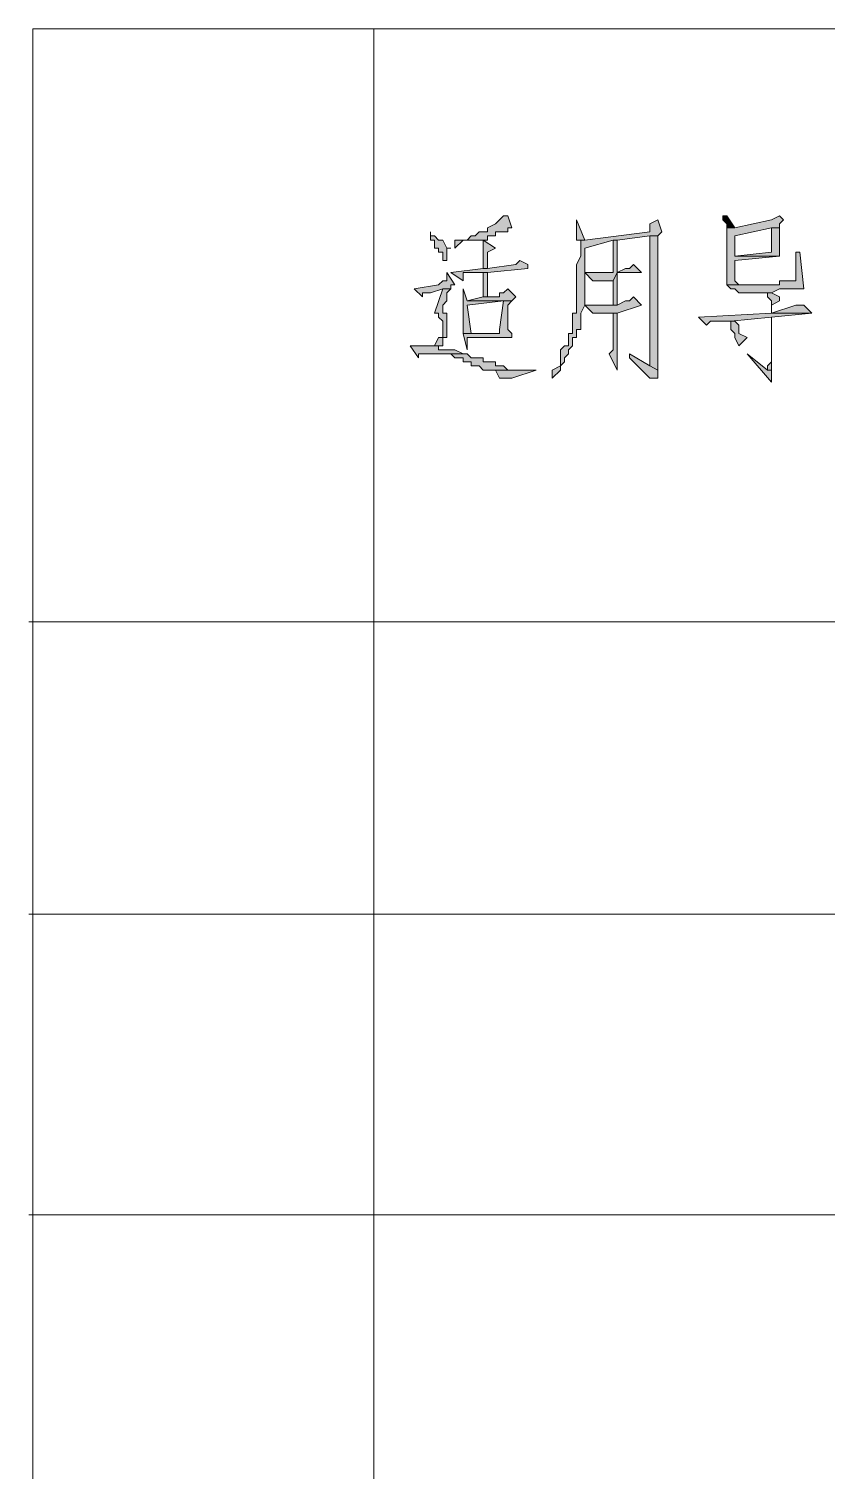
# Model space of a CAD drawing. Extents: x 457 to 4918, y -67 to 391.
# Drawn here: x 3030.83 to 3049.57, y -30.07 to 3.75 of the extents above; entities that cross this region are included whole.
import ezdxf

# ---------------------------------------------------------------- set-up
doc = ezdxf.new("R2010")
doc.units = 0
doc.header["$LTSCALE"] = 40
doc.header["$MEASUREMENT"] = 0
doc.layers.get('0').update_dxf_attribs({"linetype": 'CONTINUOUS'})

msp = doc.modelspace()

# ---------------------------------------------------------------- hatches: boundary and pattern name
h = msp.add_hatch(color=0)
h.dxf.hatch_style = 2
h.paths.add_polyline_path([(3042.068, -0.627), (3041.972, -0.627), (3041.877, -0.722), (3041.782, -0.817), (3041.591, -0.912), (3041.591, -1.008), (3041.401, -1.008), (3041.306, -1.103), (3041.21, -1.103), (3041.115, -1.198), (3041.02, -1.198), (3040.829, -1.198), (3040.829, -1.389), (3041.02, -1.198), (3041.21, -1.198), (3041.306, -1.198), (3041.591, -1.198), (3041.591, -1.103), (3041.782, -1.103), (3041.782, -1.008), (3042.068, -1.008), (3042.068, -0.912), (3042.163, -0.912)])
h = msp.add_hatch(color=0)
h.dxf.hatch_style = 2
h.paths.add_polyline_path([(3047.211, -0.627), (3047.116, -0.627), (3047.116, -0.722), (3047.211, -0.817), (3047.211, -0.912), (3047.402, -0.912)])
h = msp.add_hatch(color=0)
h.dxf.hatch_style = 2
h.paths.add_polyline_path([(3048.449, -0.627), (3048.259, -0.722), (3047.402, -0.912), (3047.211, -0.912), (3047.211, -2.246), (3047.497, -2.246), (3047.402, -2.151), (3047.402, -1.674), (3048.449, -1.579), (3047.402, -1.579), (3047.402, -1.103), (3048.259, -0.912), (3048.449, -0.912), (3048.449, -0.817), (3048.545, -0.722)])
h = msp.add_hatch(color=0)
h.dxf.hatch_style = 2
h.paths.add_polyline_path([(3040.258, -1.008), (3040.258, -1.103), (3040.258, -1.198), (3040.353, -1.198), (3040.353, -1.389), (3040.448, -1.389), (3040.448, -1.484), (3040.544, -1.484), (3040.544, -1.674), (3040.639, -1.674), (3040.639, -1.389), (3040.734, -1.389), (3040.639, -1.389), (3040.544, -1.198), (3040.448, -1.198), (3040.353, -1.103), (3040.258, -1.103)])
h = msp.add_hatch(color=0)
h.dxf.hatch_style = 2
h.paths.add_polyline_path([(3045.592, -0.722), (3045.401, -0.817), (3045.401, -0.912), (3045.401, -1.008), (3043.877, -1.198), (3043.687, -1.198), (3043.782, -1.198), (3043.782, -1.579), (3043.687, -1.77), (3043.687, -2.913), (3043.592, -2.913), (3043.592, -3.389), (3043.496, -3.389), (3043.496, -3.675), (3043.401, -3.675), (3043.306, -3.77), (3043.306, -3.96), (3043.306, -4.056), (3043.306, -4.151), (3043.115, -4.246), (3043.115, -4.437), (3043.306, -4.246), (3043.306, -4.151), (3043.401, -4.056), (3043.401, -3.96), (3043.496, -3.865), (3043.496, -3.77), (3043.592, -3.675), (3043.592, -3.484), (3043.687, -3.484), (3043.687, -3.294), (3043.782, -3.294), (3043.782, -2.913), (3043.877, -2.722), (3043.877, -1.389), (3044.544, -1.198), (3044.639, -1.198), (3045.401, -1.103), (3045.592, -1.103), (3045.687, -1.008)])
h = msp.add_hatch(color=0)
h.dxf.hatch_style = 2
h.paths.add_polyline_path([(3043.687, -0.722), (3043.687, -1.198), (3043.877, -1.198)])
h = msp.add_hatch(color=0)
h.dxf.hatch_style = 2
h.paths.add_polyline_path([(3048.449, -0.912), (3048.259, -0.912), (3048.259, -1.389), (3048.259, -1.484), (3047.402, -1.579), (3048.449, -1.579), (3048.449, -1.484), (3048.449, -1.389), (3048.449, -1.198)])
h = msp.add_hatch(color=0)
h.dxf.hatch_style = 2
h.paths.add_polyline_path([(3041.496, -1.198), (3041.496, -1.865), (3041.591, -1.865), (3041.591, -1.484), (3041.782, -1.389)])
h = msp.add_hatch(color=0)
h.dxf.hatch_style = 2
h.paths.add_polyline_path([(3044.639, -1.198), (3044.544, -1.198), (3044.544, -1.96), (3043.877, -1.96), (3044.068, -2.151), (3044.163, -2.151), (3044.544, -2.151), (3044.639, -1.96), (3045.211, -1.96), (3044.639, -1.96)])
h = msp.add_hatch(color=0)
h.dxf.hatch_style = 2
h.paths.add_polyline_path([(3045.592, -1.103), (3045.401, -1.103), (3045.401, -4.056), (3045.401, -4.151), (3045.592, -4.246), (3045.592, -1.198)])
h = msp.add_hatch(color=0)
h.dxf.hatch_style = 2
h.paths.add_polyline_path([(3042.353, -1.674), (3042.258, -1.77), (3041.591, -1.865), (3041.496, -1.865), (3040.734, -1.96), (3041.02, -2.151), (3041.02, -1.96), (3041.496, -1.96), (3041.591, -1.96), (3042.544, -1.865), (3042.544, -1.77)])
h = msp.add_hatch(color=0)
h.dxf.hatch_style = 2
h.paths.add_polyline_path([(3048.926, -1.484), (3048.83, -1.484), (3048.83, -2.151), (3048.449, -2.151), (3048.449, -2.246), (3047.211, -2.246), (3047.306, -2.341), (3047.402, -2.341), (3047.497, -2.436), (3048.259, -2.436), (3048.449, -2.341), (3049.021, -2.341)])
h = msp.add_hatch(color=0)
h.dxf.hatch_style = 2
h.paths.add_polyline_path([(3040.639, -1.96), (3040.639, -2.151), (3040.544, -2.151), (3040.448, -2.246), (3039.877, -2.341), (3040.067, -2.532), (3040.067, -2.436), (3040.258, -2.436), (3040.544, -2.341), (3040.734, -2.341), (3040.734, -2.246), (3040.829, -2.246)])
h = msp.add_hatch(color=0)
h.dxf.hatch_style = 2
h.paths.add_polyline_path([(3041.591, -1.96), (3041.496, -1.96), (3041.496, -2.532), (3041.591, -2.532)])
h = msp.add_hatch(color=0)
h.dxf.hatch_style = 2
h.paths.add_polyline_path([(3044.639, -1.96), (3044.544, -2.151), (3044.544, -2.722), (3044.639, -2.722)])
h = msp.add_hatch(color=0)
h.dxf.hatch_style = 2
h.paths.add_polyline_path([(3045.02, -1.77), (3044.925, -1.865), (3044.83, -1.865), (3044.639, -1.96), (3045.211, -1.96)])
h = msp.add_hatch(color=0)
h.dxf.hatch_style = 2
h.paths.add_polyline_path([(3040.734, -2.341), (3040.544, -2.341), (3040.353, -2.913), (3040.448, -2.913), (3040.448, -3.008), (3040.544, -3.103), (3040.544, -3.484), (3040.448, -3.484), (3040.353, -3.675), (3040.258, -3.675), (3040.448, -3.675), (3040.544, -3.675), (3040.544, -3.484), (3040.639, -3.484), (3040.639, -2.913), (3040.544, -2.913), (3040.544, -2.722), (3040.639, -2.627), (3040.639, -2.436)])
h = msp.add_hatch(color=0)
h.dxf.hatch_style = 2
h.paths.add_polyline_path([(3041.02, -2.341), (3041.02, -2.436), (3041.02, -2.532), (3041.02, -3.294), (3041.02, -3.389), (3041.21, -3.389), (3041.115, -2.722), (3041.972, -2.627), (3042.163, -2.627), (3041.115, -2.627)])
h = msp.add_hatch(color=0)
h.dxf.hatch_style = 2
h.paths.add_polyline_path([(3042.068, -2.341), (3041.972, -2.436), (3041.877, -2.436), (3041.877, -2.532), (3041.496, -2.532), (3041.115, -2.627), (3042.163, -2.627), (3042.258, -2.532)])
h = msp.add_hatch(color=0)
h.dxf.hatch_style = 2
h.paths.add_polyline_path([(3042.163, -2.627), (3041.972, -2.627), (3041.877, -3.294), (3041.877, -3.389), (3041.02, -3.389), (3041.115, -3.77), (3041.115, -3.484), (3042.163, -3.484), (3042.163, -3.389), (3042.068, -3.294), (3042.068, -2.722)])
h = msp.add_hatch(color=0)
h.dxf.hatch_style = 2
h.paths.add_polyline_path([(3045.02, -2.532), (3044.925, -2.627), (3044.83, -2.627), (3044.639, -2.722), (3044.544, -2.722), (3043.877, -2.722), (3044.068, -2.913), (3044.163, -2.913), (3044.639, -2.913), (3045.211, -2.722)])
h = msp.add_hatch(color=0)
h.dxf.hatch_style = 2
h.paths.add_polyline_path([(3048.259, -2.436), (3048.164, -2.436), (3048.164, -2.532), (3048.259, -2.627), (3048.259, -2.913), (3046.544, -3.008), (3046.735, -3.198), (3046.83, -3.103), (3047.306, -3.103), (3048.259, -3.008), (3049.211, -2.913), (3048.259, -2.913), (3048.259, -2.722), (3048.449, -2.627), (3048.449, -2.532)])
h = msp.add_hatch(color=0)
h.dxf.hatch_style = 2
h.paths.add_polyline_path([(3044.639, -2.913), (3044.544, -2.913), (3044.544, -3.77), (3044.449, -3.865), (3044.639, -4.246), (3044.639, -4.151)])
h = msp.add_hatch(color=0)
h.dxf.hatch_style = 2
h.paths.add_polyline_path([(3048.259, -3.008), (3048.259, -4.056), (3048.164, -4.151), (3048.164, -4.246), (3048.259, -4.246)])
h = msp.add_hatch(color=0)
h.dxf.hatch_style = 2
h.paths.add_polyline_path([(3049.021, -2.722), (3048.83, -2.722), (3048.259, -2.913), (3049.211, -2.913)])
h = msp.add_hatch(color=0)
h.dxf.hatch_style = 2
h.paths.add_polyline_path([(3047.306, -3.103), (3047.211, -3.103), (3047.306, -3.103), (3047.306, -3.294), (3047.402, -3.389), (3047.402, -3.484), (3047.497, -3.675), (3047.687, -3.484), (3047.497, -3.389), (3047.497, -3.294), (3047.497, -3.198), (3047.402, -3.103)])
h = msp.add_hatch(color=0)
h.dxf.hatch_style = 2
h.paths.add_polyline_path([(3040.067, -3.675), (3039.782, -3.675), (3039.972, -3.96), (3039.972, -3.865), (3041.02, -3.865), (3040.829, -3.77), (3040.448, -3.77), (3040.448, -3.675)])
h = msp.add_hatch(color=0)
h.dxf.hatch_style = 2
h.paths.add_polyline_path([(3041.02, -3.865), (3040.258, -3.865), (3040.734, -3.865), (3040.829, -3.96), (3041.02, -3.96), (3041.02, -4.056), (3041.21, -4.056), (3041.21, -4.151), (3041.401, -4.151), (3041.496, -4.246), (3041.591, -4.246), (3042.544, -4.246), (3042.068, -4.246), (3041.972, -4.151), (3041.782, -4.151), (3041.782, -4.056), (3041.496, -4.056), (3041.496, -3.96), (3041.21, -3.96), (3041.115, -3.865)])
h = msp.add_hatch(color=0)
h.dxf.hatch_style = 2
h.paths.add_polyline_path([(3044.925, -3.865), (3044.925, -3.96), (3045.401, -4.437), (3045.592, -4.437), (3045.592, -4.246), (3045.401, -4.151)])
h = msp.add_hatch(color=0)
h.dxf.hatch_style = 2
h.paths.add_polyline_path([(3047.687, -3.865), (3048.259, -4.532), (3048.259, -4.246), (3048.164, -4.246)])
h = msp.add_hatch(color=0)
h.dxf.hatch_style = 2
h.paths.add_polyline_path([(3042.734, -4.246), (3042.544, -4.246), (3041.591, -4.246), (3041.782, -4.246), (3041.877, -4.437), (3042.068, -4.437), (3042.163, -4.437)])

# ---------------------------------------------------------------- linework, layer by layer
at = {"color": 0, "lineweight": 5}
for points in [[(3030.923, -51.966), (3030.923, 3.755)], [(3067.214, -51.966), (3067.214, 3.755), (3038.924, 3.755)], [(3148.843, -10.152), (3030.828, -10.152)], [(3148.843, -17.01), (3030.828, -17.01)], [(3148.843, -24.058), (3030.828, -24.058)]]:
    msp.add_lwpolyline(points, dxfattribs=at)
for points in [[(3038.924, -51.966), (3038.924, 3.755)], [(3042.068, -0.627), (3041.972, -0.627), (3041.877, -0.722), (3041.782, -0.817), (3041.591, -0.912), (3041.591, -1.008), (3041.401, -1.008), (3041.306, -1.103), (3041.21, -1.103), (3041.115, -1.198), (3041.02, -1.198), (3040.829, -1.198), (3040.829, -1.389), (3041.02, -1.198), (3041.21, -1.198), (3041.306, -1.198), (3041.591, -1.198), (3041.591, -1.103), (3041.782, -1.103), (3041.782, -1.008), (3042.068, -1.008), (3042.068, -0.912), (3042.163, -0.912)], [(3047.211, -0.627), (3047.116, -0.627), (3047.116, -0.722), (3047.211, -0.817), (3047.211, -0.912), (3047.402, -0.912)], [(3048.449, -0.627), (3048.259, -0.722), (3047.402, -0.912), (3047.211, -0.912), (3047.211, -2.246), (3047.497, -2.246), (3047.402, -2.151), (3047.402, -1.674), (3048.449, -1.579), (3047.402, -1.579), (3047.402, -1.103), (3048.259, -0.912), (3048.449, -0.912), (3048.449, -0.817), (3048.545, -0.722)], [(3040.258, -1.008), (3040.258, -1.103), (3040.258, -1.198), (3040.353, -1.198), (3040.353, -1.389), (3040.448, -1.389), (3040.448, -1.484), (3040.544, -1.484), (3040.544, -1.674), (3040.639, -1.674), (3040.639, -1.389), (3040.734, -1.389), (3040.639, -1.389), (3040.544, -1.198), (3040.448, -1.198), (3040.353, -1.103), (3040.258, -1.103)], [(3045.592, -0.722), (3045.401, -0.817), (3045.401, -0.912), (3045.401, -1.008), (3043.877, -1.198), (3043.687, -1.198), (3043.782, -1.198), (3043.782, -1.579), (3043.687, -1.77), (3043.687, -2.913), (3043.592, -2.913), (3043.592, -3.389), (3043.496, -3.389), (3043.496, -3.675), (3043.401, -3.675), (3043.306, -3.77), (3043.306, -3.96), (3043.306, -4.056), (3043.306, -4.151), (3043.115, -4.246), (3043.115, -4.437), (3043.306, -4.246), (3043.306, -4.151), (3043.401, -4.056), (3043.401, -3.96), (3043.496, -3.865), (3043.496, -3.77), (3043.592, -3.675), (3043.592, -3.484), (3043.687, -3.484), (3043.687, -3.294), (3043.782, -3.294), (3043.782, -2.913), (3043.877, -2.722), (3043.877, -1.389), (3044.544, -1.198), (3044.639, -1.198), (3045.401, -1.103), (3045.592, -1.103), (3045.687, -1.008)], [(3043.687, -0.722), (3043.687, -1.198), (3043.877, -1.198)], [(3048.449, -0.912), (3048.259, -0.912), (3048.259, -1.389), (3048.259, -1.484), (3047.402, -1.579), (3048.449, -1.579), (3048.449, -1.484), (3048.449, -1.389), (3048.449, -1.198)], [(3041.496, -1.198), (3041.496, -1.865), (3041.591, -1.865), (3041.591, -1.484), (3041.782, -1.389)], [(3044.639, -1.198), (3044.544, -1.198), (3044.544, -1.96), (3043.877, -1.96), (3044.068, -2.151), (3044.163, -2.151), (3044.544, -2.151), (3044.639, -1.96), (3045.211, -1.96), (3044.639, -1.96)], [(3045.592, -1.103), (3045.401, -1.103), (3045.401, -4.056), (3045.401, -4.151), (3045.592, -4.246), (3045.592, -1.198)], [(3042.353, -1.674), (3042.258, -1.77), (3041.591, -1.865), (3041.496, -1.865), (3040.734, -1.96), (3041.02, -2.151), (3041.02, -1.96), (3041.496, -1.96), (3041.591, -1.96), (3042.544, -1.865), (3042.544, -1.77)], [(3048.926, -1.484), (3048.83, -1.484), (3048.83, -2.151), (3048.449, -2.151), (3048.449, -2.246), (3047.211, -2.246), (3047.306, -2.341), (3047.402, -2.341), (3047.497, -2.436), (3048.259, -2.436), (3048.449, -2.341), (3049.021, -2.341)], [(3040.639, -1.96), (3040.639, -2.151), (3040.544, -2.151), (3040.448, -2.246), (3039.877, -2.341), (3040.067, -2.532), (3040.067, -2.436), (3040.258, -2.436), (3040.544, -2.341), (3040.734, -2.341), (3040.734, -2.246), (3040.829, -2.246)], [(3041.591, -1.96), (3041.496, -1.96), (3041.496, -2.532), (3041.591, -2.532)], [(3044.639, -1.96), (3044.544, -2.151), (3044.544, -2.722), (3044.639, -2.722)], [(3045.02, -1.77), (3044.925, -1.865), (3044.83, -1.865), (3044.639, -1.96), (3045.211, -1.96)], [(3040.734, -2.341), (3040.544, -2.341), (3040.353, -2.913), (3040.448, -2.913), (3040.448, -3.008), (3040.544, -3.103), (3040.544, -3.484), (3040.448, -3.484), (3040.353, -3.675), (3040.258, -3.675), (3040.448, -3.675), (3040.544, -3.675), (3040.544, -3.484), (3040.639, -3.484), (3040.639, -2.913), (3040.544, -2.913), (3040.544, -2.722), (3040.639, -2.627), (3040.639, -2.436)], [(3041.02, -2.341), (3041.02, -2.436), (3041.02, -2.532), (3041.02, -3.294), (3041.02, -3.389), (3041.21, -3.389), (3041.115, -2.722), (3041.972, -2.627), (3042.163, -2.627), (3041.115, -2.627)], [(3042.068, -2.341), (3041.972, -2.436), (3041.877, -2.436), (3041.877, -2.532), (3041.496, -2.532), (3041.115, -2.627), (3042.163, -2.627), (3042.258, -2.532)], [(3042.163, -2.627), (3041.972, -2.627), (3041.877, -3.294), (3041.877, -3.389), (3041.02, -3.389), (3041.115, -3.77), (3041.115, -3.484), (3042.163, -3.484), (3042.163, -3.389), (3042.068, -3.294), (3042.068, -2.722)], [(3045.02, -2.532), (3044.925, -2.627), (3044.83, -2.627), (3044.639, -2.722), (3044.544, -2.722), (3043.877, -2.722), (3044.068, -2.913), (3044.163, -2.913), (3044.639, -2.913), (3045.211, -2.722)], [(3048.259, -2.436), (3048.164, -2.436), (3048.164, -2.532), (3048.259, -2.627), (3048.259, -2.913), (3046.544, -3.008), (3046.735, -3.198), (3046.83, -3.103), (3047.306, -3.103), (3048.259, -3.008), (3049.211, -2.913), (3048.259, -2.913), (3048.259, -2.722), (3048.449, -2.627), (3048.449, -2.532)], [(3044.639, -2.913), (3044.544, -2.913), (3044.544, -3.77), (3044.449, -3.865), (3044.639, -4.246), (3044.639, -4.151)], [(3048.259, -3.008), (3048.259, -4.056), (3048.164, -4.151), (3048.164, -4.246), (3048.259, -4.246)], [(3049.021, -2.722), (3048.83, -2.722), (3048.259, -2.913), (3049.211, -2.913)], [(3047.306, -3.103), (3047.211, -3.103), (3047.306, -3.103), (3047.306, -3.294), (3047.402, -3.389), (3047.402, -3.484), (3047.497, -3.675), (3047.687, -3.484), (3047.497, -3.389), (3047.497, -3.294), (3047.497, -3.198), (3047.402, -3.103)], [(3040.067, -3.675), (3039.782, -3.675), (3039.972, -3.96), (3039.972, -3.865), (3041.02, -3.865), (3040.829, -3.77), (3040.448, -3.77), (3040.448, -3.675)], [(3041.02, -3.865), (3040.258, -3.865), (3040.734, -3.865), (3040.829, -3.96), (3041.02, -3.96), (3041.02, -4.056), (3041.21, -4.056), (3041.21, -4.151), (3041.401, -4.151), (3041.496, -4.246), (3041.591, -4.246), (3042.544, -4.246), (3042.068, -4.246), (3041.972, -4.151), (3041.782, -4.151), (3041.782, -4.056), (3041.496, -4.056), (3041.496, -3.96), (3041.21, -3.96), (3041.115, -3.865)], [(3044.925, -3.865), (3044.925, -3.96), (3045.401, -4.437), (3045.592, -4.437), (3045.592, -4.246), (3045.401, -4.151)], [(3047.687, -3.865), (3048.259, -4.532), (3048.259, -4.246), (3048.164, -4.246)], [(3042.734, -4.246), (3042.544, -4.246), (3041.591, -4.246), (3041.782, -4.246), (3041.877, -4.437), (3042.068, -4.437), (3042.163, -4.437)]]:
    msp.add_lwpolyline(points, close=True, dxfattribs=at)
msp.add_open_spline([(3030.923, 3.755), (3030.923, 3.755), (3038.924, 3.755), (3038.924, 3.755)], degree=3, dxfattribs=at)

doc.saveas('drawing.dxf')
